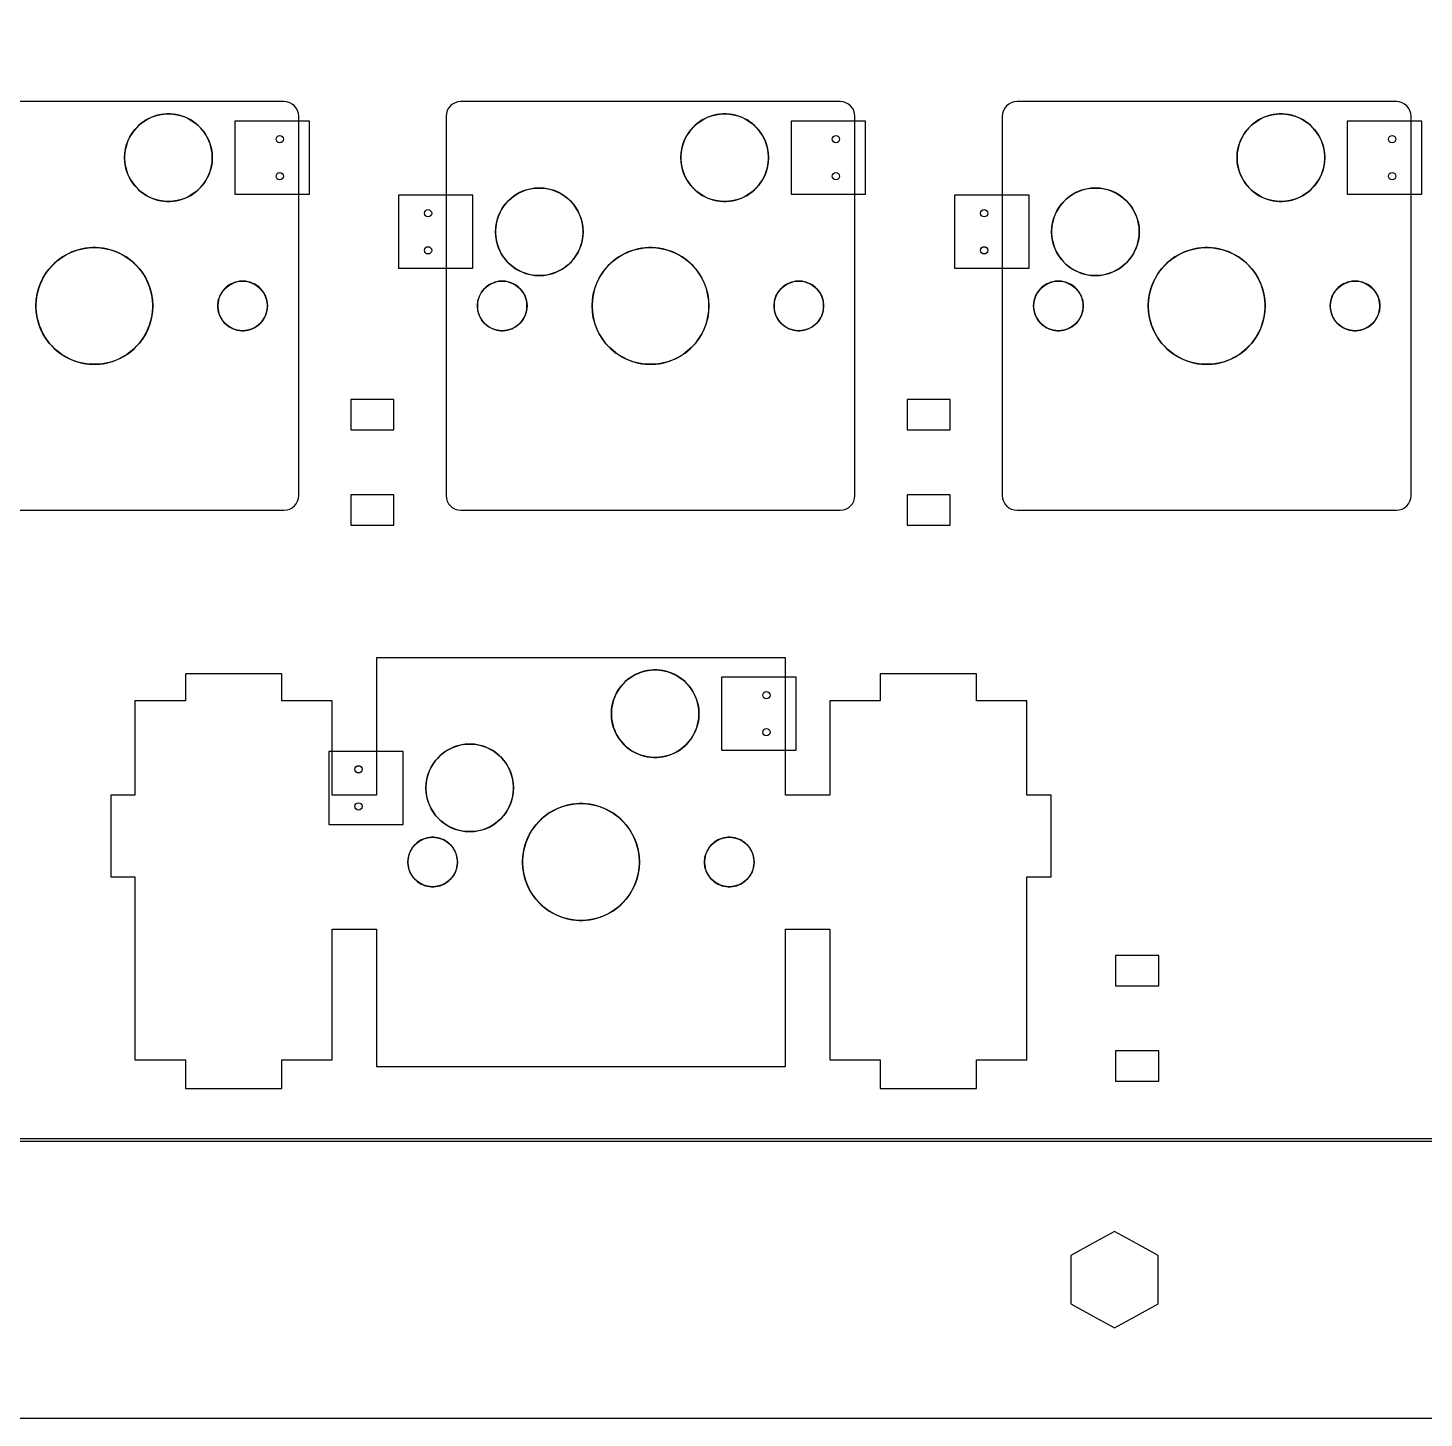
# Model space of a CAD drawing. Header units: millimetres. Extents: x 0 to 248, y 76 to 171.
# Drawn here: x 126.31 to 174.13, y 76.2 to 123.83 of the extents above; entities that cross this region are included whole.
import ezdxf

# ---------------------------------------------------------------- set-up
doc = ezdxf.new("R2010")
doc.units = ezdxf.units.MM

msp = doc.modelspace()

# ---------------------------------------------------------------- linework, layer by layer
at = {"layer": '16_copper'}
for points in [[(135.953, 120.63), (133.403, 120.63), (133.403, 118.13), (135.953, 118.13)], [(155.002, 120.63), (152.453, 120.63), (152.453, 118.13), (155.002, 118.13)], [(174.053, 120.63), (171.502, 120.63), (171.502, 118.13), (174.053, 118.13)], [(141.553, 118.09), (139.002, 118.09), (139.002, 115.59), (141.553, 115.59)], [(160.603, 118.09), (158.053, 118.09), (158.053, 115.59), (160.603, 115.59)], [(138.85, 111.096), (137.376, 111.096), (137.376, 110.059), (138.85, 110.059)], [(157.9, 111.096), (156.425, 111.096), (156.425, 110.059), (157.9, 110.059)], [(138.85, 107.826), (137.376, 107.826), (137.376, 106.789), (138.85, 106.789)], [(157.9, 107.826), (156.425, 107.826), (156.425, 106.789), (157.9, 106.789)], [(152.621, 101.58), (150.071, 101.58), (150.071, 99.08), (152.621, 99.08)], [(139.171, 99.04), (136.621, 99.04), (136.621, 96.54), (139.171, 96.54)], [(165.043, 92.046), (163.569, 92.046), (163.569, 91.009), (165.043, 91.009)], [(165.043, 88.776), (163.569, 88.776), (163.569, 87.739), (165.043, 87.739)]]:
    msp.add_lwpolyline(points, close=True, dxfattribs=at)
at = {"layer": '1_copper'}
msp.add_lwpolyline([(9.563, 85.763), (9.563, 161.887), (238.087, 161.887), (238.087, 85.763)], close=True, dxfattribs=at)
msp.add_lwpolyline([(9.525, 85.687), (238.125, 85.687)], dxfattribs=at)
at = {"layer": 'drills_NPTH'}
for centre, radius in [((131.127, 119.38), 1.5), ((150.178, 119.38), 1.5), ((169.228, 119.38), 1.5), ((143.828, 116.84), 1.5), ((162.877, 116.84), 1.5), ((128.588, 114.3), 2), ((147.638, 114.3), 2), ((166.688, 114.3), 2), ((133.668, 114.3), 0.85), ((142.558, 114.3), 0.85), ((152.718, 114.3), 0.85), ((161.608, 114.3), 0.85), ((171.768, 114.3), 0.85), ((147.796, 100.33), 1.5), ((141.446, 97.79), 1.5), ((145.256, 95.25), 2), ((140.176, 95.25), 0.85), ((150.336, 95.25), 0.85)]:
    msp.add_circle(centre, radius, dxfattribs=at)
at = {"layer": 'drills_PTH'}
for centre in [(134.938, 120.015), (153.988, 120.015), (173.037, 120.015), (134.938, 118.745), (153.988, 118.745), (173.037, 118.745), (140.018, 117.475), (159.067, 117.475), (140.018, 116.205), (159.067, 116.205), (151.606, 100.965), (151.606, 99.695), (137.636, 98.425), (137.636, 97.155)]:
    msp.add_circle(centre, 0.125, dxfattribs=at)
at = {"layer": 'holes'}
msp.add_lwpolyline([(122.091, 107.3), (135.084, 107.3), (135.185, 107.31), (135.279, 107.34), (135.365, 107.386), (135.44, 107.448), (135.501, 107.523), (135.548, 107.608), (135.577, 107.702), (135.587, 107.804), (135.587, 120.797), (135.577, 120.898), (135.548, 120.992), (135.501, 121.078), (135.44, 121.152), (135.365, 121.214), (135.279, 121.26), (135.185, 121.29), (135.084, 121.3), (122.091, 121.3)], dxfattribs=at)
for points in [[(140.637, 107.804), (140.648, 107.702), (140.677, 107.608), (140.724, 107.523), (140.785, 107.448), (140.86, 107.386), (140.945, 107.34), (141.04, 107.31), (141.141, 107.3), (154.134, 107.3), (154.235, 107.31), (154.329, 107.34), (154.415, 107.386), (154.49, 107.448), (154.551, 107.523), (154.598, 107.608), (154.627, 107.702), (154.637, 107.804), (154.637, 120.797), (154.627, 120.898), (154.598, 120.992), (154.551, 121.078), (154.49, 121.152), (154.415, 121.214), (154.329, 121.26), (154.235, 121.29), (154.134, 121.3), (141.141, 121.3), (141.04, 121.29), (140.945, 121.26), (140.86, 121.214), (140.785, 121.152), (140.724, 121.078), (140.677, 120.992), (140.648, 120.898), (140.637, 120.797), (140.637, 107.804)], [(159.687, 107.804), (159.698, 107.702), (159.727, 107.608), (159.774, 107.523), (159.835, 107.448), (159.91, 107.386), (159.995, 107.34), (160.09, 107.31), (160.191, 107.3), (173.184, 107.3), (173.285, 107.31), (173.379, 107.34), (173.465, 107.386), (173.54, 107.448), (173.601, 107.523), (173.648, 107.608), (173.677, 107.702), (173.687, 107.804), (173.687, 120.797), (173.677, 120.898), (173.648, 120.992), (173.601, 121.078), (173.54, 121.152), (173.465, 121.214), (173.379, 121.26), (173.285, 121.29), (173.184, 121.3), (160.191, 121.3), (160.09, 121.29), (159.995, 121.26), (159.91, 121.214), (159.835, 121.152), (159.774, 121.078), (159.727, 120.992), (159.698, 120.898), (159.687, 120.797), (159.687, 107.804)], [(129.627, 119.326), (129.635, 119.22), (129.65, 119.114), (129.673, 119.009), (129.703, 118.906), (129.741, 118.806), (129.785, 118.708), (129.837, 118.614), (129.895, 118.524), (129.959, 118.438), (130.029, 118.357), (130.105, 118.281), (130.186, 118.211), (130.271, 118.147), (130.362, 118.089), (130.456, 118.038), (130.553, 117.993), (130.654, 117.956), (130.756, 117.926), (130.861, 117.903), (130.967, 117.888), (131.074, 117.88), (131.181, 117.88), (131.288, 117.888), (131.394, 117.903), (131.499, 117.926), (131.602, 117.956), (131.702, 117.993), (131.799, 118.038), (131.893, 118.089), (131.984, 118.147), (132.069, 118.211), (132.15, 118.281), (132.226, 118.357), (132.296, 118.438), (132.36, 118.524), (132.418, 118.614), (132.47, 118.708), (132.514, 118.806), (132.552, 118.906), (132.582, 119.009), (132.605, 119.114), (132.62, 119.22), (132.627, 119.326), (132.627, 119.434), (132.62, 119.54), (132.605, 119.647), (132.582, 119.751), (132.552, 119.854), (132.514, 119.954), (132.47, 120.052), (132.418, 120.146), (132.36, 120.236), (132.296, 120.322), (132.226, 120.403), (132.15, 120.479), (132.069, 120.549), (131.984, 120.613), (131.893, 120.671), (131.799, 120.722), (131.702, 120.767), (131.602, 120.804), (131.499, 120.834), (131.394, 120.857), (131.288, 120.872), (131.181, 120.88), (131.074, 120.88), (130.967, 120.872), (130.861, 120.857), (130.756, 120.834), (130.654, 120.804), (130.553, 120.767), (130.456, 120.722), (130.362, 120.671), (130.271, 120.613), (130.186, 120.549), (130.105, 120.479), (130.029, 120.403), (129.959, 120.322), (129.895, 120.236), (129.837, 120.146), (129.785, 120.052), (129.741, 119.954), (129.703, 119.854), (129.673, 119.751), (129.65, 119.647), (129.635, 119.54), (129.627, 119.434), (129.627, 119.326)], [(148.678, 119.326), (148.685, 119.22), (148.7, 119.114), (148.723, 119.009), (148.753, 118.906), (148.791, 118.806), (148.835, 118.708), (148.887, 118.614), (148.945, 118.524), (149.009, 118.438), (149.079, 118.357), (149.155, 118.281), (149.236, 118.211), (149.321, 118.147), (149.412, 118.089), (149.506, 118.038), (149.603, 117.993), (149.704, 117.956), (149.806, 117.926), (149.911, 117.903), (150.017, 117.888), (150.124, 117.88), (150.231, 117.88), (150.338, 117.888), (150.444, 117.903), (150.549, 117.926), (150.651, 117.956), (150.752, 117.993), (150.849, 118.038), (150.943, 118.089), (151.034, 118.147), (151.119, 118.211), (151.2, 118.281), (151.276, 118.357), (151.346, 118.438), (151.41, 118.524), (151.468, 118.614), (151.52, 118.708), (151.564, 118.806), (151.602, 118.906), (151.632, 119.009), (151.655, 119.114), (151.67, 119.22), (151.678, 119.326), (151.678, 119.434), (151.67, 119.54), (151.655, 119.647), (151.632, 119.751), (151.602, 119.854), (151.564, 119.954), (151.52, 120.052), (151.468, 120.146), (151.41, 120.236), (151.346, 120.322), (151.276, 120.403), (151.2, 120.479), (151.119, 120.549), (151.034, 120.613), (150.943, 120.671), (150.849, 120.722), (150.752, 120.767), (150.651, 120.804), (150.549, 120.834), (150.444, 120.857), (150.338, 120.872), (150.231, 120.88), (150.124, 120.88), (150.017, 120.872), (149.911, 120.857), (149.806, 120.834), (149.704, 120.804), (149.603, 120.767), (149.506, 120.722), (149.412, 120.671), (149.321, 120.613), (149.236, 120.549), (149.155, 120.479), (149.079, 120.403), (149.009, 120.322), (148.945, 120.236), (148.887, 120.146), (148.835, 120.052), (148.791, 119.954), (148.753, 119.854), (148.723, 119.751), (148.7, 119.647), (148.685, 119.54), (148.678, 119.434), (148.678, 119.326)], [(167.728, 119.326), (167.735, 119.22), (167.75, 119.114), (167.773, 119.009), (167.803, 118.906), (167.841, 118.806), (167.885, 118.708), (167.937, 118.614), (167.995, 118.524), (168.059, 118.438), (168.129, 118.357), (168.205, 118.281), (168.286, 118.211), (168.371, 118.147), (168.462, 118.089), (168.556, 118.038), (168.653, 117.993), (168.754, 117.956), (168.856, 117.926), (168.961, 117.903), (169.067, 117.888), (169.174, 117.88), (169.281, 117.88), (169.388, 117.888), (169.494, 117.903), (169.599, 117.926), (169.702, 117.956), (169.802, 117.993), (169.899, 118.038), (169.993, 118.089), (170.084, 118.147), (170.169, 118.211), (170.25, 118.281), (170.326, 118.357), (170.396, 118.438), (170.46, 118.524), (170.518, 118.614), (170.57, 118.708), (170.614, 118.806), (170.652, 118.906), (170.682, 119.009), (170.705, 119.114), (170.72, 119.22), (170.728, 119.326), (170.728, 119.434), (170.72, 119.54), (170.705, 119.647), (170.682, 119.751), (170.652, 119.854), (170.614, 119.954), (170.57, 120.052), (170.518, 120.146), (170.46, 120.236), (170.396, 120.322), (170.326, 120.403), (170.25, 120.479), (170.169, 120.549), (170.084, 120.613), (169.993, 120.671), (169.899, 120.722), (169.802, 120.767), (169.702, 120.804), (169.599, 120.834), (169.494, 120.857), (169.388, 120.872), (169.281, 120.88), (169.174, 120.88), (169.067, 120.872), (168.961, 120.857), (168.856, 120.834), (168.754, 120.804), (168.653, 120.767), (168.556, 120.722), (168.462, 120.671), (168.371, 120.613), (168.286, 120.549), (168.205, 120.479), (168.129, 120.403), (168.059, 120.322), (167.995, 120.236), (167.937, 120.146), (167.885, 120.052), (167.841, 119.954), (167.803, 119.854), (167.773, 119.751), (167.75, 119.647), (167.735, 119.54), (167.728, 119.434), (167.728, 119.326)], [(142.328, 116.786), (142.335, 116.68), (142.35, 116.574), (142.373, 116.469), (142.403, 116.366), (142.441, 116.266), (142.485, 116.168), (142.537, 116.074), (142.595, 115.984), (142.659, 115.898), (142.729, 115.817), (142.805, 115.741), (142.886, 115.671), (142.971, 115.607), (143.062, 115.549), (143.156, 115.498), (143.253, 115.453), (143.353, 115.416), (143.456, 115.386), (143.561, 115.363), (143.667, 115.348), (143.774, 115.34), (143.881, 115.34), (143.988, 115.348), (144.094, 115.363), (144.199, 115.386), (144.302, 115.416), (144.402, 115.453), (144.499, 115.498), (144.593, 115.549), (144.684, 115.607), (144.769, 115.671), (144.85, 115.741), (144.926, 115.817), (144.996, 115.898), (145.06, 115.984), (145.118, 116.074), (145.17, 116.168), (145.214, 116.266), (145.252, 116.366), (145.282, 116.469), (145.305, 116.574), (145.32, 116.68), (145.328, 116.786), (145.328, 116.894), (145.32, 117), (145.305, 117.107), (145.282, 117.211), (145.252, 117.314), (145.214, 117.414), (145.17, 117.512), (145.118, 117.606), (145.06, 117.696), (144.996, 117.782), (144.926, 117.863), (144.85, 117.939), (144.769, 118.009), (144.684, 118.073), (144.593, 118.131), (144.499, 118.182), (144.402, 118.227), (144.302, 118.264), (144.199, 118.294), (144.094, 118.317), (143.988, 118.332), (143.881, 118.34), (143.774, 118.34), (143.667, 118.332), (143.561, 118.317), (143.456, 118.294), (143.353, 118.264), (143.253, 118.227), (143.156, 118.182), (143.062, 118.131), (142.971, 118.073), (142.886, 118.009), (142.805, 117.939), (142.729, 117.863), (142.659, 117.782), (142.595, 117.696), (142.537, 117.606), (142.485, 117.512), (142.441, 117.414), (142.403, 117.314), (142.373, 117.211), (142.35, 117.107), (142.335, 117), (142.328, 116.894), (142.328, 116.786)], [(161.377, 116.786), (161.385, 116.68), (161.4, 116.574), (161.423, 116.469), (161.453, 116.366), (161.491, 116.266), (161.535, 116.168), (161.587, 116.074), (161.645, 115.984), (161.709, 115.898), (161.779, 115.817), (161.855, 115.741), (161.936, 115.671), (162.021, 115.607), (162.112, 115.549), (162.206, 115.498), (162.303, 115.453), (162.404, 115.416), (162.506, 115.386), (162.611, 115.363), (162.717, 115.348), (162.824, 115.34), (162.931, 115.34), (163.038, 115.348), (163.144, 115.363), (163.249, 115.386), (163.352, 115.416), (163.452, 115.453), (163.549, 115.498), (163.643, 115.549), (163.734, 115.607), (163.819, 115.671), (163.9, 115.741), (163.976, 115.817), (164.046, 115.898), (164.11, 115.984), (164.168, 116.074), (164.22, 116.168), (164.264, 116.266), (164.302, 116.366), (164.332, 116.469), (164.355, 116.574), (164.37, 116.68), (164.377, 116.786), (164.377, 116.894), (164.37, 117), (164.355, 117.107), (164.332, 117.211), (164.302, 117.314), (164.264, 117.414), (164.22, 117.512), (164.168, 117.606), (164.11, 117.696), (164.046, 117.782), (163.976, 117.863), (163.9, 117.939), (163.819, 118.009), (163.734, 118.073), (163.643, 118.131), (163.549, 118.182), (163.452, 118.227), (163.352, 118.264), (163.249, 118.294), (163.144, 118.317), (163.038, 118.332), (162.931, 118.34), (162.824, 118.34), (162.717, 118.332), (162.611, 118.317), (162.506, 118.294), (162.404, 118.264), (162.303, 118.227), (162.206, 118.182), (162.112, 118.131), (162.021, 118.073), (161.936, 118.009), (161.855, 117.939), (161.779, 117.863), (161.709, 117.782), (161.645, 117.696), (161.587, 117.606), (161.535, 117.512), (161.491, 117.414), (161.453, 117.314), (161.423, 117.211), (161.4, 117.107), (161.385, 117), (161.377, 116.894), (161.377, 116.786)], [(126.588, 114.24), (126.595, 114.119), (126.609, 113.999), (126.631, 113.88), (126.66, 113.763), (126.696, 113.647), (126.739, 113.534), (126.789, 113.424), (126.845, 113.317), (126.907, 113.214), (126.976, 113.114), (127.05, 113.019), (127.131, 112.929), (127.216, 112.843), (127.306, 112.763), (127.402, 112.688), (127.501, 112.62), (127.605, 112.557), (127.712, 112.501), (127.822, 112.451), (127.935, 112.409), (128.05, 112.373), (128.168, 112.344), (128.286, 112.322), (128.406, 112.307), (128.527, 112.3), (128.648, 112.3), (128.769, 112.307), (128.889, 112.322), (129.007, 112.344), (129.125, 112.373), (129.24, 112.409), (129.353, 112.451), (129.463, 112.501), (129.57, 112.557), (129.674, 112.62), (129.773, 112.688), (129.869, 112.763), (129.959, 112.843), (130.044, 112.929), (130.125, 113.019), (130.199, 113.114), (130.268, 113.214), (130.33, 113.317), (130.386, 113.424), (130.436, 113.534), (130.479, 113.647), (130.515, 113.763), (130.544, 113.88), (130.566, 113.999), (130.58, 114.119), (130.588, 114.24), (130.588, 114.36), (130.58, 114.481), (130.566, 114.601), (130.544, 114.72), (130.515, 114.837), (130.479, 114.953), (130.436, 115.066), (130.386, 115.176), (130.33, 115.283), (130.268, 115.386), (130.199, 115.486), (130.125, 115.581), (130.044, 115.671), (129.959, 115.757), (129.869, 115.837), (129.773, 115.912), (129.674, 115.98), (129.57, 116.043), (129.463, 116.099), (129.353, 116.149), (129.24, 116.191), (129.125, 116.227), (129.007, 116.256), (128.889, 116.278), (128.769, 116.293), (128.648, 116.3), (128.527, 116.3), (128.406, 116.293), (128.286, 116.278), (128.168, 116.256), (128.05, 116.227), (127.935, 116.191), (127.822, 116.149), (127.712, 116.099), (127.605, 116.043), (127.501, 115.98), (127.402, 115.912), (127.306, 115.837), (127.216, 115.757), (127.131, 115.671), (127.05, 115.581), (126.976, 115.486), (126.907, 115.386), (126.845, 115.283), (126.789, 115.176), (126.739, 115.066), (126.696, 114.953), (126.66, 114.837), (126.631, 114.72), (126.609, 114.601), (126.595, 114.481), (126.588, 114.36), (126.588, 114.24)], [(145.638, 114.24), (145.645, 114.119), (145.659, 113.999), (145.681, 113.88), (145.71, 113.763), (145.746, 113.647), (145.789, 113.534), (145.839, 113.424), (145.895, 113.317), (145.957, 113.214), (146.026, 113.114), (146.1, 113.019), (146.181, 112.929), (146.266, 112.843), (146.356, 112.763), (146.452, 112.688), (146.551, 112.62), (146.655, 112.557), (146.762, 112.501), (146.872, 112.451), (146.985, 112.409), (147.1, 112.373), (147.218, 112.344), (147.336, 112.322), (147.456, 112.307), (147.577, 112.3), (147.698, 112.3), (147.819, 112.307), (147.939, 112.322), (148.057, 112.344), (148.175, 112.373), (148.29, 112.409), (148.403, 112.451), (148.513, 112.501), (148.62, 112.557), (148.724, 112.62), (148.823, 112.688), (148.919, 112.763), (149.009, 112.843), (149.094, 112.929), (149.175, 113.019), (149.249, 113.114), (149.318, 113.214), (149.38, 113.317), (149.436, 113.424), (149.486, 113.534), (149.529, 113.647), (149.565, 113.763), (149.594, 113.88), (149.616, 113.999), (149.63, 114.119), (149.638, 114.24), (149.638, 114.36), (149.63, 114.481), (149.616, 114.601), (149.594, 114.72), (149.565, 114.837), (149.529, 114.953), (149.486, 115.066), (149.436, 115.176), (149.38, 115.283), (149.318, 115.386), (149.249, 115.486), (149.175, 115.581), (149.094, 115.671), (149.009, 115.757), (148.919, 115.837), (148.823, 115.912), (148.724, 115.98), (148.62, 116.043), (148.513, 116.099), (148.403, 116.149), (148.29, 116.191), (148.175, 116.227), (148.057, 116.256), (147.939, 116.278), (147.819, 116.293), (147.698, 116.3), (147.577, 116.3), (147.456, 116.293), (147.336, 116.278), (147.218, 116.256), (147.1, 116.227), (146.985, 116.191), (146.872, 116.149), (146.762, 116.099), (146.655, 116.043), (146.551, 115.98), (146.452, 115.912), (146.356, 115.837), (146.266, 115.757), (146.181, 115.671), (146.1, 115.581), (146.026, 115.486), (145.957, 115.386), (145.895, 115.283), (145.839, 115.176), (145.789, 115.066), (145.746, 114.953), (145.71, 114.837), (145.681, 114.72), (145.659, 114.601), (145.645, 114.481), (145.638, 114.36), (145.638, 114.24)], [(164.688, 114.24), (164.695, 114.119), (164.709, 113.999), (164.731, 113.88), (164.76, 113.763), (164.796, 113.647), (164.839, 113.534), (164.889, 113.424), (164.945, 113.317), (165.007, 113.214), (165.076, 113.114), (165.15, 113.019), (165.231, 112.929), (165.316, 112.843), (165.406, 112.763), (165.502, 112.688), (165.601, 112.62), (165.705, 112.557), (165.812, 112.501), (165.922, 112.451), (166.035, 112.409), (166.15, 112.373), (166.268, 112.344), (166.386, 112.322), (166.506, 112.307), (166.627, 112.3), (166.748, 112.3), (166.869, 112.307), (166.989, 112.322), (167.107, 112.344), (167.225, 112.373), (167.34, 112.409), (167.453, 112.451), (167.563, 112.501), (167.67, 112.557), (167.774, 112.62), (167.873, 112.688), (167.969, 112.763), (168.059, 112.843), (168.144, 112.929), (168.225, 113.019), (168.299, 113.114), (168.368, 113.214), (168.43, 113.317), (168.486, 113.424), (168.536, 113.534), (168.579, 113.647), (168.615, 113.763), (168.644, 113.88), (168.666, 113.999), (168.68, 114.119), (168.688, 114.24), (168.688, 114.36), (168.68, 114.481), (168.666, 114.601), (168.644, 114.72), (168.615, 114.837), (168.579, 114.953), (168.536, 115.066), (168.486, 115.176), (168.43, 115.283), (168.368, 115.386), (168.299, 115.486), (168.225, 115.581), (168.144, 115.671), (168.059, 115.757), (167.969, 115.837), (167.873, 115.912), (167.774, 115.98), (167.67, 116.043), (167.563, 116.099), (167.453, 116.149), (167.34, 116.191), (167.225, 116.227), (167.107, 116.256), (166.989, 116.278), (166.869, 116.293), (166.748, 116.3), (166.627, 116.3), (166.506, 116.293), (166.386, 116.278), (166.268, 116.256), (166.15, 116.227), (166.035, 116.191), (165.922, 116.149), (165.812, 116.099), (165.705, 116.043), (165.601, 115.98), (165.502, 115.912), (165.406, 115.837), (165.316, 115.757), (165.231, 115.671), (165.15, 115.581), (165.076, 115.486), (165.007, 115.386), (164.945, 115.283), (164.889, 115.176), (164.839, 115.066), (164.796, 114.953), (164.76, 114.837), (164.731, 114.72), (164.709, 114.601), (164.695, 114.481), (164.688, 114.36), (164.688, 114.24)], [(132.817, 114.263), (132.824, 114.189), (132.837, 114.116), (132.856, 114.044), (132.881, 113.974), (132.913, 113.907), (132.95, 113.843), (132.993, 113.782), (133.04, 113.725), (133.093, 113.673), (133.15, 113.625), (133.21, 113.582), (133.275, 113.545), (133.342, 113.514), (133.412, 113.489), (133.483, 113.469), (133.556, 113.456), (133.63, 113.45), (133.705, 113.45), (133.779, 113.456), (133.852, 113.469), (133.923, 113.489), (133.993, 113.514), (134.06, 113.545), (134.125, 113.582), (134.185, 113.625), (134.242, 113.673), (134.295, 113.725), (134.342, 113.782), (134.385, 113.843), (134.422, 113.907), (134.454, 113.974), (134.479, 114.044), (134.498, 114.116), (134.511, 114.189), (134.518, 114.263), (134.518, 114.337), (134.511, 114.411), (134.498, 114.484), (134.479, 114.556), (134.454, 114.626), (134.422, 114.693), (134.385, 114.757), (134.342, 114.818), (134.295, 114.875), (134.242, 114.927), (134.185, 114.975), (134.125, 115.018), (134.06, 115.055), (133.993, 115.086), (133.923, 115.111), (133.852, 115.131), (133.779, 115.144), (133.705, 115.15), (133.63, 115.15), (133.556, 115.144), (133.483, 115.131), (133.412, 115.111), (133.342, 115.086), (133.275, 115.055), (133.21, 115.018), (133.15, 114.975), (133.093, 114.927), (133.04, 114.875), (132.993, 114.818), (132.95, 114.757), (132.913, 114.693), (132.881, 114.626), (132.856, 114.556), (132.837, 114.484), (132.824, 114.411), (132.817, 114.337), (132.817, 114.263)], [(141.708, 114.263), (141.714, 114.189), (141.727, 114.116), (141.746, 114.044), (141.771, 113.974), (141.803, 113.907), (141.84, 113.843), (141.883, 113.782), (141.93, 113.725), (141.983, 113.673), (142.04, 113.625), (142.1, 113.582), (142.165, 113.545), (142.232, 113.514), (142.302, 113.489), (142.373, 113.469), (142.446, 113.456), (142.52, 113.45), (142.595, 113.45), (142.669, 113.456), (142.742, 113.469), (142.813, 113.489), (142.883, 113.514), (142.95, 113.545), (143.015, 113.582), (143.075, 113.625), (143.132, 113.673), (143.185, 113.725), (143.232, 113.782), (143.275, 113.843), (143.312, 113.907), (143.344, 113.974), (143.369, 114.044), (143.388, 114.116), (143.401, 114.189), (143.407, 114.263), (143.407, 114.337), (143.401, 114.411), (143.388, 114.484), (143.369, 114.556), (143.344, 114.626), (143.312, 114.693), (143.275, 114.757), (143.232, 114.818), (143.185, 114.875), (143.132, 114.927), (143.075, 114.975), (143.015, 115.018), (142.95, 115.055), (142.883, 115.086), (142.813, 115.111), (142.742, 115.131), (142.669, 115.144), (142.595, 115.15), (142.52, 115.15), (142.446, 115.144), (142.373, 115.131), (142.302, 115.111), (142.232, 115.086), (142.165, 115.055), (142.1, 115.018), (142.04, 114.975), (141.983, 114.927), (141.93, 114.875), (141.883, 114.818), (141.84, 114.757), (141.803, 114.693), (141.771, 114.626), (141.746, 114.556), (141.727, 114.484), (141.714, 114.411), (141.708, 114.337), (141.708, 114.263)], [(151.868, 114.263), (151.874, 114.189), (151.887, 114.116), (151.906, 114.044), (151.931, 113.974), (151.963, 113.907), (152, 113.843), (152.043, 113.782), (152.09, 113.725), (152.143, 113.673), (152.2, 113.625), (152.26, 113.582), (152.325, 113.545), (152.392, 113.514), (152.462, 113.489), (152.533, 113.469), (152.606, 113.456), (152.68, 113.45), (152.755, 113.45), (152.829, 113.456), (152.902, 113.469), (152.973, 113.489), (153.043, 113.514), (153.11, 113.545), (153.175, 113.582), (153.235, 113.625), (153.292, 113.673), (153.345, 113.725), (153.392, 113.782), (153.435, 113.843), (153.472, 113.907), (153.504, 113.974), (153.529, 114.044), (153.548, 114.116), (153.561, 114.189), (153.567, 114.263), (153.567, 114.337), (153.561, 114.411), (153.548, 114.484), (153.529, 114.556), (153.504, 114.626), (153.472, 114.693), (153.435, 114.757), (153.392, 114.818), (153.345, 114.875), (153.292, 114.927), (153.235, 114.975), (153.175, 115.018), (153.11, 115.055), (153.043, 115.086), (152.973, 115.111), (152.902, 115.131), (152.829, 115.144), (152.755, 115.15), (152.68, 115.15), (152.606, 115.144), (152.533, 115.131), (152.462, 115.111), (152.392, 115.086), (152.325, 115.055), (152.26, 115.018), (152.2, 114.975), (152.143, 114.927), (152.09, 114.875), (152.043, 114.818), (152, 114.757), (151.963, 114.693), (151.931, 114.626), (151.906, 114.556), (151.887, 114.484), (151.874, 114.411), (151.868, 114.337), (151.868, 114.263)], [(160.758, 114.263), (160.764, 114.189), (160.777, 114.116), (160.796, 114.044), (160.821, 113.974), (160.853, 113.907), (160.89, 113.843), (160.933, 113.782), (160.98, 113.725), (161.033, 113.673), (161.09, 113.625), (161.15, 113.582), (161.215, 113.545), (161.282, 113.514), (161.352, 113.489), (161.423, 113.469), (161.496, 113.456), (161.57, 113.45), (161.645, 113.45), (161.719, 113.456), (161.792, 113.469), (161.863, 113.489), (161.933, 113.514), (162, 113.545), (162.065, 113.582), (162.125, 113.625), (162.182, 113.673), (162.235, 113.725), (162.282, 113.782), (162.325, 113.843), (162.362, 113.907), (162.394, 113.974), (162.419, 114.044), (162.438, 114.116), (162.451, 114.189), (162.458, 114.263), (162.458, 114.337), (162.451, 114.411), (162.438, 114.484), (162.419, 114.556), (162.394, 114.626), (162.362, 114.693), (162.325, 114.757), (162.282, 114.818), (162.235, 114.875), (162.182, 114.927), (162.125, 114.975), (162.065, 115.018), (162, 115.055), (161.933, 115.086), (161.863, 115.111), (161.792, 115.131), (161.719, 115.144), (161.645, 115.15), (161.57, 115.15), (161.496, 115.144), (161.423, 115.131), (161.352, 115.111), (161.282, 115.086), (161.215, 115.055), (161.15, 115.018), (161.09, 114.975), (161.033, 114.927), (160.98, 114.875), (160.933, 114.818), (160.89, 114.757), (160.853, 114.693), (160.821, 114.626), (160.796, 114.556), (160.777, 114.484), (160.764, 114.411), (160.758, 114.337), (160.758, 114.263)], [(170.918, 114.263), (170.924, 114.189), (170.937, 114.116), (170.956, 114.044), (170.981, 113.974), (171.013, 113.907), (171.05, 113.843), (171.093, 113.782), (171.14, 113.725), (171.193, 113.673), (171.25, 113.625), (171.31, 113.582), (171.375, 113.545), (171.442, 113.514), (171.512, 113.489), (171.583, 113.469), (171.656, 113.456), (171.73, 113.45), (171.805, 113.45), (171.879, 113.456), (171.952, 113.469), (172.023, 113.489), (172.093, 113.514), (172.16, 113.545), (172.225, 113.582), (172.285, 113.625), (172.342, 113.673), (172.395, 113.725), (172.442, 113.782), (172.485, 113.843), (172.522, 113.907), (172.554, 113.974), (172.579, 114.044), (172.598, 114.116), (172.611, 114.189), (172.618, 114.263), (172.618, 114.337), (172.611, 114.411), (172.598, 114.484), (172.579, 114.556), (172.554, 114.626), (172.522, 114.693), (172.485, 114.757), (172.442, 114.818), (172.395, 114.875), (172.342, 114.927), (172.285, 114.975), (172.225, 115.018), (172.16, 115.055), (172.093, 115.086), (172.023, 115.111), (171.952, 115.131), (171.879, 115.144), (171.805, 115.15), (171.73, 115.15), (171.656, 115.144), (171.583, 115.131), (171.512, 115.111), (171.442, 115.086), (171.375, 115.055), (171.31, 115.018), (171.25, 114.975), (171.193, 114.927), (171.14, 114.875), (171.093, 114.818), (171.05, 114.757), (171.013, 114.693), (170.981, 114.626), (170.956, 114.556), (170.937, 114.484), (170.924, 114.411), (170.918, 114.337), (170.918, 114.263)], [(129.156, 94.745), (129.981, 94.745), (129.981, 88.475), (131.706, 88.475), (131.706, 87.495), (135.006, 87.495), (135.006, 88.475), (136.731, 88.475), (136.731, 92.945), (138.256, 92.945), (138.256, 88.245), (152.256, 88.245), (152.256, 92.945), (153.781, 92.945), (153.781, 88.475), (155.506, 88.475), (155.506, 87.495), (158.806, 87.495), (158.806, 88.475), (160.531, 88.475), (160.531, 94.745), (161.356, 94.745), (161.356, 97.545), (160.531, 97.545), (160.531, 100.775), (158.806, 100.775), (158.806, 101.695), (155.506, 101.695), (155.506, 100.775), (153.781, 100.775), (153.781, 97.545), (152.256, 97.545), (152.256, 102.245), (138.256, 102.245), (138.256, 97.545), (136.731, 97.545), (136.731, 100.775), (135.006, 100.775), (135.006, 101.695), (131.706, 101.695), (131.706, 100.775), (129.981, 100.775), (129.981, 97.545), (129.156, 97.545), (129.156, 94.745)], [(146.296, 100.276), (146.304, 100.17), (146.319, 100.064), (146.342, 99.959), (146.372, 99.856), (146.41, 99.756), (146.454, 99.658), (146.505, 99.564), (146.563, 99.474), (146.628, 99.388), (146.698, 99.307), (146.773, 99.231), (146.854, 99.161), (146.94, 99.097), (147.03, 99.039), (147.124, 98.988), (147.222, 98.943), (147.322, 98.906), (147.425, 98.876), (147.53, 98.853), (147.636, 98.838), (147.743, 98.83), (147.85, 98.83), (147.957, 98.838), (148.063, 98.853), (148.167, 98.876), (148.27, 98.906), (148.371, 98.943), (148.468, 98.988), (148.562, 99.039), (148.652, 99.097), (148.738, 99.161), (148.819, 99.231), (148.895, 99.307), (148.965, 99.388), (149.029, 99.474), (149.087, 99.564), (149.138, 99.658), (149.183, 99.756), (149.22, 99.856), (149.251, 99.959), (149.273, 100.064), (149.289, 100.17), (149.296, 100.276), (149.296, 100.384), (149.289, 100.49), (149.273, 100.597), (149.251, 100.701), (149.22, 100.804), (149.183, 100.904), (149.138, 101.002), (149.087, 101.096), (149.029, 101.186), (148.965, 101.272), (148.895, 101.353), (148.819, 101.429), (148.738, 101.499), (148.652, 101.563), (148.562, 101.621), (148.468, 101.672), (148.371, 101.717), (148.27, 101.754), (148.167, 101.784), (148.063, 101.807), (147.957, 101.822), (147.85, 101.83), (147.743, 101.83), (147.636, 101.822), (147.53, 101.807), (147.425, 101.784), (147.322, 101.754), (147.222, 101.717), (147.124, 101.672), (147.03, 101.621), (146.94, 101.563), (146.854, 101.499), (146.773, 101.429), (146.698, 101.353), (146.628, 101.272), (146.563, 101.186), (146.505, 101.096), (146.454, 101.002), (146.41, 100.904), (146.372, 100.804), (146.342, 100.701), (146.319, 100.597), (146.304, 100.49), (146.296, 100.384), (146.296, 100.276)], [(139.946, 97.736), (139.954, 97.63), (139.969, 97.523), (139.992, 97.419), (140.022, 97.316), (140.06, 97.216), (140.104, 97.118), (140.155, 97.024), (140.213, 96.934), (140.278, 96.848), (140.348, 96.767), (140.423, 96.691), (140.504, 96.621), (140.59, 96.557), (140.68, 96.499), (140.774, 96.448), (140.872, 96.403), (140.972, 96.366), (141.075, 96.336), (141.18, 96.313), (141.286, 96.298), (141.393, 96.29), (141.5, 96.29), (141.607, 96.298), (141.713, 96.313), (141.817, 96.336), (141.92, 96.366), (142.021, 96.403), (142.118, 96.448), (142.212, 96.499), (142.302, 96.557), (142.388, 96.621), (142.469, 96.691), (142.545, 96.767), (142.615, 96.848), (142.679, 96.934), (142.737, 97.024), (142.788, 97.118), (142.833, 97.216), (142.87, 97.316), (142.901, 97.419), (142.923, 97.523), (142.939, 97.63), (142.946, 97.736), (142.946, 97.844), (142.939, 97.95), (142.923, 98.056), (142.901, 98.161), (142.87, 98.264), (142.833, 98.364), (142.788, 98.462), (142.737, 98.556), (142.679, 98.646), (142.615, 98.732), (142.545, 98.813), (142.469, 98.889), (142.388, 98.959), (142.302, 99.023), (142.212, 99.081), (142.118, 99.132), (142.021, 99.177), (141.92, 99.214), (141.817, 99.244), (141.713, 99.267), (141.607, 99.282), (141.5, 99.29), (141.393, 99.29), (141.286, 99.282), (141.18, 99.267), (141.075, 99.244), (140.972, 99.214), (140.872, 99.177), (140.774, 99.132), (140.68, 99.081), (140.59, 99.023), (140.504, 98.959), (140.423, 98.889), (140.348, 98.813), (140.278, 98.732), (140.213, 98.646), (140.155, 98.556), (140.104, 98.462), (140.06, 98.364), (140.022, 98.264), (139.992, 98.161), (139.969, 98.056), (139.954, 97.95), (139.946, 97.844), (139.946, 97.736)], [(143.256, 95.19), (143.264, 95.069), (143.278, 94.949), (143.3, 94.83), (143.329, 94.713), (143.365, 94.597), (143.408, 94.484), (143.457, 94.374), (143.513, 94.267), (143.576, 94.164), (143.645, 94.064), (143.719, 93.969), (143.799, 93.879), (143.885, 93.793), (143.975, 93.713), (144.07, 93.638), (144.17, 93.57), (144.273, 93.507), (144.38, 93.451), (144.491, 93.401), (144.604, 93.359), (144.719, 93.323), (144.836, 93.294), (144.955, 93.272), (145.075, 93.257), (145.196, 93.25), (145.317, 93.25), (145.437, 93.257), (145.557, 93.272), (145.676, 93.294), (145.794, 93.323), (145.909, 93.359), (146.022, 93.401), (146.132, 93.451), (146.239, 93.507), (146.343, 93.57), (146.442, 93.638), (146.537, 93.713), (146.628, 93.793), (146.713, 93.879), (146.793, 93.969), (146.868, 94.064), (146.937, 94.164), (146.999, 94.267), (147.055, 94.374), (147.105, 94.484), (147.148, 94.597), (147.184, 94.713), (147.213, 94.83), (147.234, 94.949), (147.249, 95.069), (147.256, 95.19), (147.256, 95.31), (147.249, 95.431), (147.234, 95.551), (147.213, 95.67), (147.184, 95.787), (147.148, 95.903), (147.105, 96.016), (147.055, 96.126), (146.999, 96.233), (146.937, 96.336), (146.868, 96.436), (146.793, 96.531), (146.713, 96.621), (146.628, 96.707), (146.537, 96.787), (146.442, 96.862), (146.343, 96.93), (146.239, 96.993), (146.132, 97.049), (146.022, 97.099), (145.909, 97.141), (145.794, 97.177), (145.676, 97.206), (145.557, 97.228), (145.437, 97.243), (145.317, 97.25), (145.196, 97.25), (145.075, 97.243), (144.955, 97.228), (144.836, 97.206), (144.719, 97.177), (144.604, 97.141), (144.491, 97.099), (144.38, 97.049), (144.273, 96.993), (144.17, 96.93), (144.07, 96.862), (143.975, 96.787), (143.885, 96.707), (143.799, 96.621), (143.719, 96.531), (143.645, 96.436), (143.576, 96.336), (143.513, 96.233), (143.457, 96.126), (143.408, 96.016), (143.365, 95.903), (143.329, 95.787), (143.3, 95.67), (143.278, 95.551), (143.264, 95.431), (143.256, 95.31), (143.256, 95.19)], [(139.326, 95.213), (139.333, 95.139), (139.346, 95.066), (139.365, 94.994), (139.39, 94.924), (139.422, 94.857), (139.459, 94.793), (139.501, 94.732), (139.549, 94.675), (139.601, 94.623), (139.658, 94.575), (139.719, 94.532), (139.783, 94.495), (139.851, 94.464), (139.92, 94.439), (139.992, 94.419), (140.065, 94.406), (140.139, 94.4), (140.213, 94.4), (140.287, 94.406), (140.36, 94.419), (140.432, 94.439), (140.502, 94.464), (140.569, 94.495), (140.633, 94.532), (140.694, 94.575), (140.751, 94.623), (140.804, 94.675), (140.851, 94.732), (140.894, 94.793), (140.931, 94.857), (140.962, 94.924), (140.988, 94.994), (141.007, 95.066), (141.02, 95.139), (141.026, 95.213), (141.026, 95.287), (141.02, 95.361), (141.007, 95.434), (140.988, 95.506), (140.962, 95.576), (140.931, 95.643), (140.894, 95.707), (140.851, 95.768), (140.804, 95.825), (140.751, 95.877), (140.694, 95.925), (140.633, 95.968), (140.569, 96.005), (140.502, 96.036), (140.432, 96.061), (140.36, 96.081), (140.287, 96.094), (140.213, 96.1), (140.139, 96.1), (140.065, 96.094), (139.992, 96.081), (139.92, 96.061), (139.851, 96.036), (139.783, 96.005), (139.719, 95.968), (139.658, 95.925), (139.601, 95.877), (139.549, 95.825), (139.501, 95.768), (139.459, 95.707), (139.422, 95.643), (139.39, 95.576), (139.365, 95.506), (139.346, 95.434), (139.333, 95.361), (139.326, 95.287), (139.326, 95.213)], [(149.486, 95.213), (149.493, 95.139), (149.506, 95.066), (149.525, 94.994), (149.55, 94.924), (149.582, 94.857), (149.619, 94.793), (149.661, 94.732), (149.709, 94.675), (149.761, 94.623), (149.818, 94.575), (149.879, 94.532), (149.943, 94.495), (150.011, 94.464), (150.08, 94.439), (150.152, 94.419), (150.225, 94.406), (150.299, 94.4), (150.373, 94.4), (150.447, 94.406), (150.52, 94.419), (150.592, 94.439), (150.662, 94.464), (150.729, 94.495), (150.793, 94.532), (150.854, 94.575), (150.911, 94.623), (150.964, 94.675), (151.011, 94.732), (151.054, 94.793), (151.091, 94.857), (151.122, 94.924), (151.148, 94.994), (151.167, 95.066), (151.18, 95.139), (151.186, 95.213), (151.186, 95.287), (151.18, 95.361), (151.167, 95.434), (151.148, 95.506), (151.122, 95.576), (151.091, 95.643), (151.054, 95.707), (151.011, 95.768), (150.964, 95.825), (150.911, 95.877), (150.854, 95.925), (150.793, 95.968), (150.729, 96.005), (150.662, 96.036), (150.592, 96.061), (150.52, 96.081), (150.447, 96.094), (150.373, 96.1), (150.299, 96.1), (150.225, 96.094), (150.152, 96.081), (150.08, 96.061), (150.011, 96.036), (149.943, 96.005), (149.879, 95.968), (149.818, 95.925), (149.761, 95.877), (149.709, 95.825), (149.661, 95.768), (149.619, 95.707), (149.582, 95.643), (149.55, 95.576), (149.525, 95.506), (149.506, 95.434), (149.493, 95.361), (149.486, 95.287), (149.486, 95.213)], [(162.029, 80.118), (162.779, 79.706), (163.529, 79.293), (164.279, 79.706), (165.029, 80.118), (165.029, 81.768), (164.279, 82.181), (163.529, 82.593), (162.779, 82.181), (162.029, 81.768), (162.029, 80.118)]]:
    msp.add_lwpolyline(points, close=True, dxfattribs=at)
at = {"layer": 'outline'}
msp.add_lwpolyline([(4.763, 76.2), (242.887, 76.2)], dxfattribs=at)

doc.saveas('drawing.dxf')
